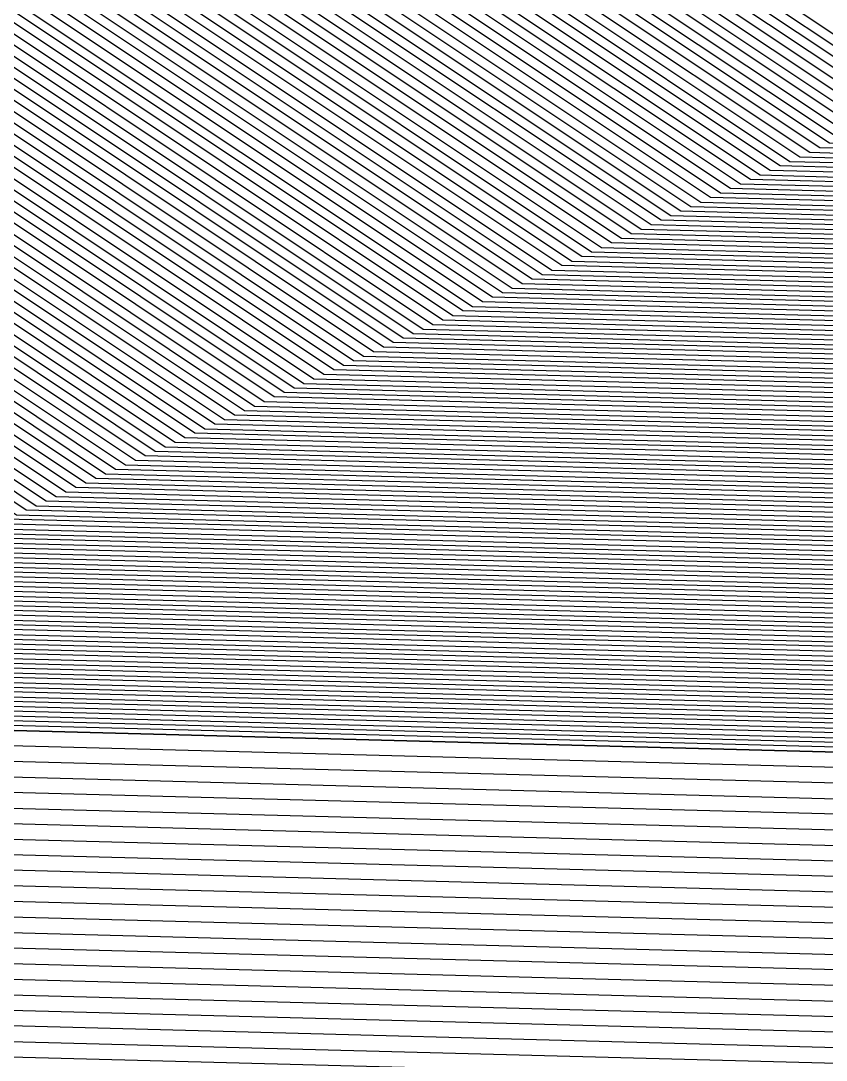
# Model space of a CAD drawing. Extents: x 7084 to 11035, y 13750 to 16729.
# Drawn here: x 8791.9 to 8822.55, y 14683.73 to 14723.26 of the extents above; entities that cross this region are included whole.
import ezdxf

# ---------------------------------------------------------------- set-up
doc = ezdxf.new("R2010")
doc.units = 0
doc.layers.add('Default', color=7, linetype='Continuous')

msp = doc.modelspace()

# ---------------------------------------------------------------- linework, layer by layer
at = {"layer": 'Default'}
for points in [[(9688.501, 14704.326), (9477.865, 14633.375), (9196.278, 14637.809), (9189.637, 14630.988), (9165.869, 14634.836), (9164.296, 14646.38), (8940.356, 14684.072), (8771.848, 14688.507), (8634.38, 14688.507), (8552.343, 14715.113), (8532.07, 14723.159), (8509.898, 14791.893), (8549.808, 14927.143), (8534.287, 15073.48), (8526.423, 15095.168), (8535.292, 15206.029), (8550.671, 15214.075), (8552.978, 15213.937), (8615.06, 15342.536), (8621.332, 15343.501), (8674.546, 15418.887), (8679.21, 15416.635), (8754.344, 15397.044), (8834.937, 15447.415)], [(9687, 14695.494), (9480.183, 14625.829), (9203.703, 14630.184), (9193.741, 14619.952), (9158.089, 14625.723), (9155.73, 14643.039), (8935.852, 14680.048), (8770.398, 14684.402), (8635.424, 14684.402), (8554.874, 14710.526), (8524.465, 14722.595), (8502.695, 14790.082), (8541.881, 14922.88), (8526.642, 15066.563), (8514.846, 15099.095), (8523.554, 15207.946), (8546.623, 15220.014), (8550.083, 15219.808), (8611.039, 15346.074)], [(8611.613, 15345.569), (8550.496, 15218.969), (8547.201, 15219.166), (8525.23, 15207.672), (8516.499, 15098.534), (8527.734, 15067.551), (8543.014, 14923.489), (8503.724, 14790.341), (8525.552, 14722.676), (8554.513, 14711.182), (8635.275, 14684.989), (8770.605, 14684.989), (8936.495, 14680.623), (9156.953, 14643.516), (9159.2, 14627.025), (9193.155, 14621.528), (9202.642, 14631.273), (9479.852, 14626.907), (9687.214, 14696.756)], [(9687.643, 14699.279), (9479.19, 14629.063), (9200.521, 14633.452), (9191.982, 14624.681), (9161.423, 14629.629), (9159.401, 14644.471), (8937.782, 14681.773), (8771.02, 14686.161), (8634.976, 14686.161), (8553.789, 14712.492), (8527.724, 14722.837), (8505.782, 14790.858), (8545.278, 14924.707), (8529.919, 15069.527), (8519.807, 15097.412), (8528.584, 15207.125), (8548.358, 15217.469), (8551.323, 15217.292), (8612.762, 15344.558)], [(8613.337, 15344.052), (8551.737, 15216.453), (8548.936, 15216.62), (8530.261, 15206.851), (8521.461, 15096.851), (8531.011, 15070.516), (8546.411, 14925.316), (8506.811, 14791.117), (8528.811, 14722.917), (8553.428, 14713.148), (8634.827, 14686.748), (8771.227, 14686.748), (8938.426, 14682.348), (9160.625, 14644.948), (9162.535, 14630.931), (9191.396, 14626.258), (9199.46, 14634.541), (9478.859, 14630.141), (9687.857, 14700.541)], [(8613.911, 15343.547), (8552.15, 15215.614), (8549.514, 15215.772), (8531.938, 15206.577), (8523.115, 15096.29), (8532.103, 15071.504), (8547.543, 14925.925), (8507.84, 14791.376), (8529.897, 14722.998), (8553.066, 14713.803), (8634.678, 14687.334), (8771.434, 14687.334), (8939.069, 14682.923), (9161.848, 14645.425), (9163.646, 14632.232), (9190.809, 14627.835), (9198.399, 14635.63), (9478.527, 14631.219), (9688.072, 14701.802)], [(8939.713, 14683.498), (8771.641, 14687.92), (8634.529, 14687.92), (8552.704, 14714.458), (8530.984, 14723.079), (8508.869, 14791.634), (8548.675, 14926.534), (8533.195, 15072.492), (8524.769, 15095.729), (8533.615, 15206.303), (8550.093, 15214.923), (8552.564, 15214.776), (8614.485, 15343.041)], [(9688.93, 14706.849), (9477.202, 14635.531), (9194.156, 14639.988), (9188.464, 14634.141), (9168.091, 14637.439), (9166.743, 14647.334), (8941.644, 14685.222), (8772.262, 14689.679), (8634.082, 14689.679), (8551.619, 14716.424), (8534.243, 14723.32), (8511.956, 14792.41), (8552.072, 14928.362), (8536.471, 15075.456), (8529.731, 15094.046), (8538.645, 15205.482), (8551.828, 15212.378), (8553.805, 15212.26), (8616.209, 15341.525)], [(9689.788, 14711.896), (9475.878, 14639.842), (9189.914, 14644.346), (9186.119, 14640.448), (9172.537, 14642.646), (9171.638, 14649.243), (8944.218, 14687.522), (8773.09, 14692.025), (8633.485, 14692.025), (8550.173, 14719.045), (8538.588, 14723.643), (8516.071, 14793.445), (8556.602, 14930.798), (8540.84, 15079.409), (8536.346, 15091.802), (8545.353, 15204.387), (8554.141, 15208.984), (8555.459, 15208.905), (8618.506, 15339.503)], [(8619.081, 15338.998), (8555.873, 15208.067), (8554.719, 15208.136), (8547.03, 15204.113), (8538, 15091.241), (8541.932, 15080.397), (8557.734, 14931.407), (8517.1, 14793.704), (8539.675, 14723.723), (8549.811, 14719.7), (8633.336, 14692.611), (8773.297, 14692.611), (8944.861, 14688.096), (9172.862, 14649.72), (9173.648, 14643.948), (9185.532, 14642.024), (9188.853, 14645.435)], [(8619.655, 15338.492), (8556.286, 15207.228), (8555.298, 15207.287), (8548.707, 15203.839), (8539.654, 15090.68), (8543.024, 15081.385), (8558.866, 14932.016), (8518.129, 14793.962), (8540.761, 14723.804), (8549.449, 14720.356), (8633.187, 14693.198), (8773.504, 14693.198), (8945.505, 14688.671), (9174.086, 14650.197), (9174.76, 14645.25), (9184.946, 14643.601), (9187.792, 14646.524), (9475.215, 14641.998), (9690.217, 14714.42)], [(8620.23, 15337.987), (8556.7, 15206.389), (8555.876, 15206.439), (8550.383, 15203.565), (8541.308, 15090.119), (8544.116, 15082.373), (8559.999, 14932.625), (8519.158, 14794.221), (8541.848, 14723.884), (8549.088, 14721.011), (8633.038, 14693.784), (8773.711, 14693.784), (8946.148, 14689.246), (9175.309, 14650.675), (9175.871, 14646.552), (9184.36, 14645.178)], [(9690.646, 14716.943), (9474.553, 14644.154), (9185.671, 14648.703), (9183.773, 14646.754), (9176.982, 14647.854), (9176.533, 14651.152), (8946.792, 14689.821), (8773.918, 14694.37), (8632.889, 14694.37), (8548.726, 14721.666), (8542.934, 14723.965), (8520.187, 14794.48), (8561.131, 14933.234), (8545.209, 15083.362), (8542.962, 15089.558), (8552.06, 15203.291), (8556.454, 15205.59), (8557.113, 15205.551), (8620.804, 15337.481)], [(8621.378, 15336.976), (8557.527, 15204.712), (8557.033, 15204.742), (8553.737, 15203.018), (8544.616, 15088.997), (8546.301, 15084.35), (8562.264, 14933.843), (8521.216, 14794.738), (8544.02, 14724.046), (8548.364, 14722.322), (8632.739, 14694.957), (8774.125, 14694.957), (8947.436, 14690.396), (9177.757, 14651.629), (9178.094, 14649.155), (9183.187, 14648.331), (9184.61, 14649.792), (9474.222, 14645.232), (9690.86, 14718.205)], [(9178.98, 14652.106), (8948.079, 14690.971), (8774.332, 14695.543), (8632.59, 14695.543), (8548.003, 14722.977), (8545.107, 14724.126), (8522.245, 14794.997), (8563.396, 14934.452), (8547.393, 15085.338), (8546.269, 15088.436), (8555.414, 15202.744), (8557.611, 15203.893), (8557.941, 15203.873), (8621.953, 15336.47)], [(8624.653, 15334.548), (8561.008, 15202.713), (8560.86, 15201.925), (8560.762, 15201.63), (8560.442, 15200.965), (8551.35, 15087.314), (8551.079, 15086.699), (8566.99, 14936.679), (8566.99, 14936.113), (8578.355, 14879.288), (8578.65, 14878.402), (8633.203, 14698.833), (8633.769, 14698.02), (8774.696, 14698.02), (8775.878, 14697.233), (8948.628, 14692.687), (8949.76, 14692.761), (9179.335, 14654.119)], [(8625.686, 15333.941), (8562.501, 15203.058), (8562.255, 15201.745), (8562.091, 15201.253), (8561.558, 15200.145), (8552.531, 15087.314), (8552.08, 15086.289), (8567.876, 14937.352), (8567.876, 14936.409), (8579.159, 14879.993), (8579.652, 14878.516), (8633.81, 14700.244), (8634.754, 14698.89), (8774.664, 14698.89), (8776.633, 14697.577), (8948.135, 14693.064), (8950.023, 14693.187)], [(8627.754, 15332.727), (8565.488, 15203.747), (8565.045, 15201.384), (8564.75, 15200.498), (8563.79, 15198.504), (8554.895, 15087.314), (8554.082, 15085.468), (8569.649, 14938.698), (8569.649, 14936.999), (8580.768, 14881.405), (8581.654, 14878.746), (8635.025, 14703.067), (8636.723, 14700.63), (8774.598, 14700.63), (8778.143, 14698.267), (8947.151, 14693.819), (8950.548, 14694.041)], [(8630.339, 15331.209), (8569.222, 15204.609), (8568.533, 15200.933), (8568.073, 15199.554), (8566.58, 15196.452), (8557.849, 15087.314), (8556.585, 15084.442), (8571.864, 14940.38), (8571.864, 14937.738), (8582.778, 14883.169), (8584.157, 14879.033), (8636.543, 14706.596), (8639.185, 14702.804), (8774.516, 14702.804), (8780.03, 14699.128), (8945.92, 14694.763), (8951.204, 14695.107), (9171.663, 14658.001), (9177.062, 14661.102), (9181.543, 14660.987), (9185.908, 14659.149), (9188.665, 14659.034)], [(8633.441, 15329.387), (8573.702, 15205.643), (8572.718, 15200.391), (8572.061, 15198.422), (8569.928, 15193.99), (8561.394, 15087.314), (8559.588, 15083.211), (8574.523, 14942.399), (8574.523, 14938.624), (8585.191, 14885.286), (8587.16, 14879.378), (8638.364, 14710.83), (8642.139, 14705.414), (8774.417, 14705.414), (8782.295, 14700.162), (8944.443, 14695.895), (8951.992, 14696.388), (9167.478, 14660.118)], [(8637.577, 15326.958), (8579.676, 15207.021), (8578.298, 15199.669), (8577.379, 15196.912), (8574.392, 15190.708), (8566.12, 15087.314), (8563.593, 15081.57), (8578.068, 14945.09), (8578.068, 14939.806), (8588.407, 14888.109), (8591.164, 14879.838), (8640.793, 14716.475), (8646.078, 14708.893), (8774.286, 14708.893), (8785.315, 14701.541), (8942.473, 14697.405), (8953.043, 14698.094), (9161.898, 14662.94)], [(8644.297, 15323.011), (8589.384, 15209.261), (8587.365, 15198.495), (8586.019, 15194.458), (8581.646, 15185.374), (8573.801, 15087.314), (8570.1, 15078.903), (8583.828, 14949.464), (8583.828, 14941.726), (8593.634, 14892.696), (8597.672, 14880.584), (8644.74, 14725.65), (8652.479, 14714.547), (8774.073, 14714.547), (8790.222, 14703.781), (8939.273, 14699.859), (8954.749, 14700.868), (9152.83, 14667.528)], [(8644.814, 15322.707), (8590.13, 15209.434), (8588.063, 15198.405), (8586.684, 15194.269), (8582.204, 15184.964), (8574.392, 15087.314), (8570.601, 15078.698), (8584.271, 14949.801), (8584.271, 14941.874), (8594.036, 14893.049), (8598.172, 14880.642), (8645.044, 14726.355), (8652.971, 14714.982), (8774.056, 14714.982), (8790.599, 14703.953), (8939.027, 14700.047), (8954.881, 14701.081)], [(8646.365, 15321.796), (8592.371, 15209.951), (8590.155, 15198.134), (8588.678, 15193.703), (8583.878, 15183.733), (8576.164, 15087.314), (8572.102, 15078.083), (8585.601, 14950.81), (8585.601, 14942.317), (8595.243, 14894.108), (8599.674, 14880.814), (8645.955, 14728.472), (8654.448, 14716.287), (8774.007, 14716.287), (8791.732, 14704.47), (8938.288, 14700.614), (8955.275, 14701.721), (9150.04, 14668.939)], [(8648.433, 15320.582), (8595.358, 15210.64), (8592.945, 15197.773), (8591.337, 15192.948), (8586.11, 15182.092), (8578.527, 15087.314), (8574.104, 15077.262), (8587.373, 14952.156), (8587.373, 14942.908), (8596.851, 14895.519), (8601.676, 14881.044), (8647.169, 14731.295), (8656.417, 14718.026), (8773.942, 14718.026), (8793.242, 14705.16), (8937.304, 14701.368), (8955.8, 14702.575)], [(9198.389, 14676.111), (9181.863, 14683.069), (9164.901, 14683.504), (9144.46, 14671.762), (8956.325, 14703.428), (8936.319, 14702.123), (8794.752, 14705.849), (8773.876, 14719.766), (8658.387, 14719.766), (8648.384, 14734.118), (8603.678, 14881.274), (8598.459, 14896.93), (8589.146, 14943.498), (8589.146, 14953.501), (8576.107, 15076.442), (8580.891, 15087.314), (8588.342, 15180.451), (8593.995, 15192.193), (8595.735, 15197.412), (8598.345, 15211.329), (8650.501, 15319.368)], [(9199.029, 14676.981), (9181.879, 14684.202), (9164.278, 14684.653), (9143.065, 14672.467), (8956.587, 14703.855), (8935.827, 14702.501), (8795.507, 14706.193), (8773.843, 14720.636), (8659.371, 14720.636), (8648.991, 14735.529), (8604.679, 14881.388), (8599.264, 14897.636), (8590.032, 14943.794), (8590.032, 14954.174), (8577.108, 15076.031), (8582.072, 15087.314), (8589.458, 15179.63), (8595.325, 15191.816), (8597.13, 15197.232), (8599.838, 15211.674), (8651.535, 15318.76)], [(8654.12, 15317.242), (8603.572, 15212.536), (8600.618, 15196.78), (8598.648, 15190.872), (8592.248, 15177.579), (8585.026, 15087.314), (8579.611, 15075.006), (8592.248, 14955.856), (8592.248, 14944.532), (8601.274, 14899.4), (8607.182, 14881.676), (8650.509, 14739.058), (8661.833, 14722.81), (8773.761, 14722.81), (8797.394, 14707.055), (8934.596, 14703.445)], [(8657.222, 15315.421), (8608.052, 15213.57), (8604.803, 15196.239), (8602.636, 15189.74), (8595.596, 15175.117), (8588.571, 15087.314), (8582.614, 15073.775), (8594.906, 14957.875), (8594.906, 14945.419), (8603.687, 14901.517), (8610.186, 14882.02), (8652.331, 14743.292), (8664.787, 14725.42), (8773.663, 14725.42), (8799.659, 14708.089), (8933.119, 14704.577), (8958.032, 14706.202), (9135.393, 14676.349)], [(8658.772, 15314.51), (8610.292, 15214.086), (8606.895, 15195.968), (8604.63, 15189.174), (8597.27, 15173.886), (8590.344, 15087.314), (8584.116, 15073.159), (8596.236, 14958.884), (8596.236, 14945.862), (8604.893, 14902.576), (8611.687, 14882.193), (8653.242, 14745.409), (8666.264, 14726.725), (8773.613, 14726.725), (8800.791, 14708.606), (8932.38, 14705.143), (8958.426, 14706.842), (9133.3, 14677.407), (9159.912, 14692.695), (9181.994, 14692.129), (9203.51, 14683.069)], [(8661.357, 15312.992), (8614.026, 15214.948), (8610.383, 15195.517), (8607.954, 15188.23), (8600.06, 15171.835), (8593.298, 15087.314), (8586.618, 15072.133), (8598.451, 14960.567), (8598.451, 14946.6), (8606.903, 14904.34), (8614.19, 14882.48), (8654.76, 14748.938), (8668.726, 14728.899), (8773.531, 14728.899), (8802.678, 14709.468), (8931.149, 14706.087), (8959.082, 14707.909), (9129.813, 14679.172), (9158.353, 14695.567), (9182.035, 14694.96), (9205.11, 14685.244), (9219.683, 14684.637)], [(8663.425, 15311.777), (8617.013, 15215.637), (8613.173, 15195.156), (8610.612, 15187.475), (8602.292, 15170.193), (8595.661, 15087.314), (8588.621, 15071.313), (8600.224, 14961.912), (8600.224, 14947.191), (8608.512, 14905.752), (8616.192, 14882.71), (8655.974, 14751.761), (8670.696, 14730.639), (8773.466, 14730.639), (8804.188, 14710.157), (8930.165, 14706.842), (8959.607, 14708.762)], [(9463.922, 14692.998), (9430.689, 14684.358), (9223.302, 14687.624), (9207.35, 14688.288), (9182.092, 14698.923), (9156.17, 14699.588), (9124.931, 14681.642), (8960.001, 14709.402), (8929.426, 14707.408), (8805.321, 14710.674), (8773.416, 14731.943), (8672.173, 14731.943), (8656.885, 14753.878), (8617.694, 14882.882), (8609.718, 14906.81), (8601.553, 14947.634), (8601.553, 14962.922), (8590.122, 15070.697), (8597.434, 15087.314), (8603.966, 15168.963), (8612.606, 15186.909), (8615.265, 15194.885), (8619.253, 15216.154), (8664.976, 15310.866)], [(8668.078, 15309.045), (8623.733, 15217.188), (8619.45, 15194.343), (8616.594, 15185.776), (8607.314, 15166.501), (8600.979, 15087.314), (8593.126, 15069.467), (8604.212, 14964.94), (8604.212, 14948.52), (8612.13, 14908.927), (8620.697, 14883.227), (8658.707, 14758.112), (8675.127, 14734.553), (8773.318, 14734.553), (8807.586, 14711.708), (8927.949, 14708.54), (8960.789, 14710.682)], [(8668.595, 15308.741), (8624.48, 15217.361), (8620.147, 15194.253), (8617.259, 15185.588), (8607.872, 15166.09), (8601.569, 15087.314), (8593.626, 15069.261), (8604.655, 14965.277), (8604.655, 14948.668), (8612.532, 14909.28), (8621.198, 14883.284), (8659.01, 14758.818), (8675.619, 14734.988), (8773.301, 14734.988), (8807.963, 14711.88), (8927.703, 14708.729), (8960.92, 14710.895), (9120.048, 14684.112)], [(8669.112, 15308.437), (8625.227, 15217.533), (8620.845, 15194.163), (8617.924, 15185.399), (8608.43, 15165.68), (8602.16, 15087.314), (8594.127, 15069.056), (8605.098, 14965.613), (8605.098, 14948.816), (8612.935, 14909.633), (8621.698, 14883.341), (8659.314, 14759.523), (8676.111, 14735.423), (8773.285, 14735.423), (8808.34, 14712.052), (8927.457, 14708.918), (8961.051, 14711.109), (9119.351, 14684.464)], [(8670.146, 15307.83), (8626.72, 15217.878), (8622.24, 15193.982), (8619.253, 15185.021), (8609.546, 15164.86), (8603.342, 15087.314), (8595.128, 15068.646), (8605.984, 14966.286), (8605.984, 14949.111), (8613.739, 14910.339), (8622.7, 14883.456), (8659.921, 14760.935), (8677.096, 14736.293), (8773.252, 14736.293), (8809.095, 14712.397), (8926.964, 14709.295), (8961.314, 14711.536), (9117.956, 14685.17)], [(9182.33, 14715.343), (9147.127, 14716.246), (9104.703, 14691.874), (8963.809, 14715.589), (8922.287, 14712.881), (8816.267, 14715.671), (8772.94, 14744.556), (8686.451, 14744.556), (8665.69, 14774.343), (8632.21, 14884.548), (8621.378, 14917.043), (8614.403, 14951.918), (8614.403, 14972.678), (8604.638, 15064.748), (8614.568, 15087.314), (8620.147, 15157.064), (8631.882, 15181.435), (8635.492, 15192.267), (8640.908, 15221.152), (8679.968, 15302.061)], [(9216.951, 14701.336), (9182.339, 14715.909), (9146.816, 14716.82), (9104.006, 14692.227), (8963.94, 14715.803), (8922.041, 14713.07), (8816.645, 14715.844), (8772.924, 14744.991), (8686.943, 14744.991), (8665.994, 14775.049), (8632.711, 14884.605), (8621.78, 14917.396), (8614.846, 14952.065), (8614.846, 14973.015), (8605.139, 15064.543), (8615.158, 15087.314), (8620.705, 15156.654), (8632.547, 15181.247), (8636.19, 15192.177), (8641.655, 15221.324), (8680.485, 15301.758)], [(8817.4, 14716.188), (8772.891, 14745.861), (8687.928, 14745.861), (8666.601, 14776.46), (8633.712, 14884.72), (8622.585, 14918.101), (8615.733, 14952.361), (8615.733, 14973.688), (8606.14, 15064.133), (8616.34, 15087.314), (8621.821, 15155.833), (8633.876, 15180.869), (8637.585, 15191.996), (8643.148, 15221.669), (8681.519, 15301.151)], [(8686.689, 15298.114), (8650.616, 15223.392), (8644.56, 15191.094), (8640.523, 15178.982), (8627.401, 15151.73), (8622.248, 15087.314), (8611.146, 15062.081), (8620.164, 14977.052), (8620.164, 14953.838), (8626.605, 14921.63), (8638.717, 14885.294), (8669.637, 14783.517), (8692.851, 14750.21), (8772.727, 14750.21), (8821.174, 14717.911)], [(8690.824, 15295.685), (8656.59, 15224.77), (8650.14, 15190.372), (8645.84, 15177.472), (8631.865, 15148.448), (8626.975, 15087.314), (8615.15, 15060.44), (8623.709, 14979.744), (8623.709, 14955.02), (8629.822, 14924.453), (8642.722, 14885.754), (8672.066, 14789.163), (8696.79, 14753.689), (8772.596, 14753.689), (8824.194, 14719.29), (8917.117, 14716.845), (8966.566, 14720.07), (9090.056, 14699.284), (9140.579, 14728.308), (9182.503, 14727.233), (9223.351, 14710.034), (9249.151, 14708.959)], [(8691.341, 15295.382), (8657.336, 15224.943), (8650.837, 15190.281), (8646.505, 15177.283), (8632.423, 15148.038), (8627.566, 15087.314), (8615.651, 15060.235), (8624.152, 14980.08), (8624.152, 14955.167), (8630.224, 14924.806), (8643.222, 14885.811), (8672.37, 14789.869), (8697.282, 14754.124), (8772.579, 14754.124), (8824.572, 14719.462), (8916.871, 14717.033), (8966.697, 14720.283), (9089.358, 14699.637), (9140.267, 14728.883), (9182.511, 14727.8), (9223.672, 14710.469), (9249.668, 14709.386)], [(9689.144, 14708.111), (9476.871, 14636.608), (9193.096, 14641.077), (9187.878, 14635.718), (9169.203, 14638.741), (9167.967, 14647.811), (8942.287, 14685.797), (8772.469, 14690.266), (8633.932, 14690.266), (8551.258, 14717.079), (8535.329, 14723.401), (8512.985, 14792.669), (8553.205, 14928.971), (8537.564, 15076.445), (8531.384, 15093.485), (8540.322, 15205.208), (8552.406, 15211.53), (8554.218, 15211.421)], [(9689.359, 14709.373), (9476.54, 14637.686), (9192.035, 14642.167), (9187.291, 14637.294), (9170.314, 14640.043), (9169.191, 14648.288), (8942.931, 14686.372), (8772.676, 14690.852), (8633.783, 14690.852), (8550.896, 14717.735), (8536.416, 14723.481), (8514.014, 14792.928), (8554.337, 14929.58), (8538.656, 15077.433), (8533.038, 15092.924), (8541.999, 15204.934), (8552.984, 15210.681), (8554.632, 15210.583)], [(9689.573, 14710.634), (9476.209, 14638.764), (9190.974, 14643.256), (9186.705, 14638.871), (9171.426, 14641.345), (9170.414, 14648.766), (8943.574, 14686.947), (8772.883, 14691.439), (8633.634, 14691.439), (8550.534, 14718.39), (8537.502, 14723.562), (8515.042, 14793.186), (8555.469, 14930.189), (8539.748, 15078.421), (8534.692, 15092.363), (8543.676, 15204.66), (8553.563, 15209.833), (8555.046, 15209.744)], [(9676.938, 14735.529), (9478.151, 14668.57), (9470.356, 14662.21), (9460.099, 14659.543), (9194.352, 14663.728), (9189.429, 14663.933), (9181.633, 14667.216), (9173.632, 14667.421), (9163.99, 14661.882), (8952.649, 14697.454), (8943.212, 14696.839), (8784.182, 14701.024), (8774.335, 14707.588), (8644.601, 14707.588), (8639.883, 14714.358), (8589.663, 14879.665), (8587.201, 14887.05), (8576.739, 14939.363), (8576.739, 14944.081), (8562.091, 15082.186), (8564.348, 15087.314), (8572.718, 15191.939), (8575.385, 15197.478)], [(9672.86, 14739.321), (9479.53, 14674.199), (9469.552, 14666.059), (9456.422, 14662.645), (9197.971, 14666.715), (9191.669, 14666.978), (9181.69, 14671.179), (9171.449, 14671.442), (9159.108, 14664.352), (8953.568, 14698.948), (8941.489, 14698.16), (8786.825, 14702.23), (8774.221, 14710.633), (8648.047, 14710.633), (8642.008, 14719.298), (8593.167, 14880.067), (8590.016, 14889.52), (8579.84, 14940.397), (8579.84, 14946.436), (8565.595, 15080.75), (8568.483, 15087.314), (8576.624, 15189.067), (8580.037, 15196.157)], [(8583.361, 15195.213), (8579.414, 15187.015), (8571.438, 15087.314), (8568.098, 15079.724), (8582.056, 14948.118), (8582.056, 14941.135), (8592.026, 14891.285), (8595.669, 14880.355), (8643.526, 14722.827), (8650.509, 14712.807), (8774.138, 14712.807), (8788.712, 14703.092), (8940.258, 14699.104), (8954.224, 14700.015), (9155.62, 14666.116), (9169.89, 14674.314), (9181.731, 14674.01), (9193.269, 14669.152), (9200.556, 14668.849), (9453.796, 14664.861), (9468.977, 14668.808), (9480.515, 14678.22), (9669.947, 14742.028)], [(9642.564, 14767.483), (9489.771, 14716.016), (9463.578, 14694.648), (9429.113, 14685.687), (9224.853, 14688.904), (9208.31, 14689.593), (9182.117, 14700.622), (9155.235, 14701.311), (9122.838, 14682.7), (8960.395, 14710.042), (8928.688, 14707.974), (8806.453, 14711.191), (8773.367, 14733.248), (8673.65, 14733.248), (8657.796, 14755.995), (8619.196, 14883.054), (8610.924, 14907.869), (8602.882, 14948.077), (8602.882, 14963.931), (8591.624, 15070.082), (8599.206, 15087.314), (8605.64, 15167.732), (8614.6, 15186.342)], [(8615.265, 15186.154), (8606.198, 15167.321), (8599.797, 15087.314), (8592.125, 15069.877), (8603.325, 14964.267), (8603.325, 14948.225), (8611.326, 14908.222), (8619.696, 14883.112), (8658.1, 14756.7), (8674.142, 14733.683), (8773.351, 14733.683), (8806.831, 14711.363), (8928.441, 14708.163), (8960.526, 14710.255), (9122.141, 14683.053), (9154.923, 14701.885), (9182.125, 14701.188), (9208.63, 14690.028), (9225.37, 14689.33), (9428.588, 14686.13), (9463.463, 14695.198), (9489.968, 14716.82), (9641.981, 14768.025)], [(9691.289, 14720.728), (9473.559, 14647.387), (9182.489, 14651.971), (9182.014, 14651.484), (9180.316, 14651.759), (9180.204, 14652.583), (8948.723, 14691.546), (8774.539, 14696.129), (8632.441, 14696.129), (8547.641, 14723.632), (8546.193, 14724.207), (8523.274, 14795.256), (8564.528, 14935.061), (8548.485, 15086.326), (8547.923, 15087.875)], [(9672.277, 14739.862), (9479.727, 14675.003), (9469.437, 14666.608), (9455.897, 14663.088), (9198.488, 14667.142), (9191.989, 14667.413), (9181.699, 14671.745), (9171.138, 14672.016), (9158.41, 14664.705), (8953.699, 14699.161), (8941.243, 14698.349), (8787.202, 14702.402), (8774.204, 14711.068), (8648.54, 14711.068), (8642.311, 14720.004), (8593.667, 14880.125), (8590.418, 14889.873), (8580.283, 14940.544), (8580.283, 14946.773), (8566.096, 15080.544), (8569.074, 15087.314)], [(9671.695, 14740.404), (9479.924, 14675.807), (9469.322, 14667.158), (9455.372, 14663.531), (9199.005, 14667.569), (9192.309, 14667.848), (9181.707, 14672.312), (9170.826, 14672.591), (9157.713, 14665.058), (8953.83, 14699.374), (8940.996, 14698.537), (8787.58, 14702.575), (8774.188, 14711.503), (8649.032, 14711.503), (8642.615, 14720.71), (8594.168, 14880.182), (8590.82, 14890.226), (8580.727, 14940.692), (8580.727, 14947.109), (8566.596, 15080.339), (8569.665, 15087.314)], [(9630.329, 14778.856), (9493.907, 14732.904), (9461.165, 14706.193), (9418.085, 14694.992), (9235.71, 14697.865), (9215.031, 14698.726), (9182.289, 14712.512), (9148.686, 14713.374), (9108.191, 14690.11), (8963.152, 14714.522), (8923.518, 14711.938), (8814.38, 14714.81), (8773.022, 14742.381), (8683.989, 14742.381), (8664.172, 14770.815), (8629.707, 14884.26), (8619.368, 14915.279), (8612.188, 14951.179), (8612.188, 14970.996), (8602.136, 15065.774), (8611.613, 15087.314)], [(9629.746, 14779.398), (9494.104, 14733.708), (9461.05, 14706.743), (9417.559, 14695.436), (9236.226, 14698.291), (9215.351, 14699.161), (9182.298, 14713.078), (9148.375, 14713.948), (9107.493, 14690.463), (8963.283, 14714.736), (8923.272, 14712.126), (8814.757, 14714.982), (8773.006, 14742.816), (8684.481, 14742.816), (8664.475, 14771.52), (8630.208, 14884.318), (8619.77, 14915.631), (8612.631, 14951.327), (8612.631, 14971.333), (8602.636, 15065.569), (8612.204, 15087.314)], [(9624.503, 14784.272), (9495.876, 14740.945), (9460.016, 14711.691), (9412.833, 14699.424), (9240.879, 14702.132), (9218.231, 14703.075), (9182.371, 14718.174), (9145.568, 14719.118), (9101.216, 14693.639), (8964.465, 14716.656), (8921.056, 14713.825), (8818.155, 14716.533), (8772.858, 14746.73), (8688.913, 14746.73), (8667.208, 14777.872), (8634.713, 14884.835), (8623.389, 14918.807), (8616.619, 14952.656), (8616.619, 14974.361), (8607.141, 15063.722), (8617.522, 15087.314)], [(9623.92, 14784.814), (9496.073, 14741.749), (9459.902, 14712.241), (9412.308, 14699.867), (9241.396, 14702.558), (9218.551, 14703.51), (9182.38, 14718.74), (9145.256, 14719.692), (9100.518, 14693.991), (8964.596, 14716.869), (8920.81, 14714.014), (8818.532, 14716.705), (8772.842, 14747.165), (8689.405, 14747.165), (8667.512, 14778.577), (8635.213, 14884.892), (8623.791, 14919.16), (8617.062, 14952.804), (8617.062, 14974.697), (8607.642, 15063.517), (8618.112, 15087.314)], [(9668.782, 14743.112), (9480.909, 14679.828), (9468.747, 14669.907), (9452.746, 14665.747), (9201.59, 14669.702), (9193.909, 14670.022), (9181.748, 14675.143), (9169.267, 14675.463), (9154.225, 14666.822), (8954.487, 14700.441), (8939.765, 14699.481), (8789.467, 14703.436), (8774.106, 14713.677), (8651.494, 14713.677), (8644.133, 14724.238), (8596.671, 14880.469), (8592.83, 14891.99), (8582.942, 14941.431), (8582.942, 14948.791), (8569.099, 15079.314)], [(9647.225, 14763.15), (9488.195, 14709.582), (9464.497, 14690.25), (9433.315, 14682.142), (9220.717, 14685.49), (9205.75, 14686.114), (9182.051, 14696.092), (9157.729, 14696.716), (9128.418, 14679.877), (8959.345, 14708.335), (8930.657, 14706.464), (8803.433, 14709.812), (8773.498, 14729.769), (8669.711, 14729.769), (8655.367, 14750.349), (8615.191, 14882.595), (8607.707, 14905.046), (8599.337, 14946.896), (8599.337, 14961.24), (8587.62, 15071.723)], [(9623.338, 14785.355), (9496.27, 14742.554), (9459.787, 14712.791), (9411.782, 14700.31), (9241.913, 14702.985), (9218.871, 14703.945), (9182.388, 14719.306), (9144.945, 14720.267), (9099.821, 14694.344), (8964.728, 14717.083), (8920.564, 14714.202), (8818.91, 14716.877), (8772.826, 14747.6), (8689.897, 14747.6), (8667.815, 14779.283), (8635.714, 14884.95), (8624.193, 14919.513), (8617.505, 14952.952), (8617.505, 14975.034), (8608.142, 15063.312)], [(9613.433, 14794.562), (9499.618, 14756.225), (9457.834, 14722.137), (9402.854, 14707.843), (9250.702, 14710.239), (9224.312, 14711.339), (9182.527, 14728.932), (9139.644, 14730.031), (9087.963, 14700.343), (8966.96, 14720.71), (8916.379, 14717.411), (8825.327, 14719.807), (8772.547, 14754.994), (8698.267, 14754.994), (8672.977, 14791.28), (8644.223, 14885.926), (8631.028, 14925.511), (8625.038, 14955.463), (8625.038, 14980.753), (8616.652, 15059.825)], [(9616.929, 14791.313), (9498.436, 14751.4), (9458.523, 14718.839), (9406.006, 14705.184), (9247.6, 14707.679), (9222.391, 14708.729), (9182.478, 14725.535), (9141.515, 14726.585), (9092.148, 14698.226), (8966.172, 14719.43), (8917.856, 14716.278), (8823.062, 14718.773), (8772.645, 14752.384), (8695.313, 14752.384), (8671.155, 14787.046), (8641.22, 14885.582), (8628.616, 14923.394), (8622.379, 14954.576), (8622.379, 14978.734)], [(9618.094, 14790.23), (9498.042, 14749.791), (9458.753, 14717.739), (9407.056, 14704.298), (9246.566, 14706.825), (9221.751, 14707.859), (9182.462, 14724.402), (9142.138, 14725.436), (9093.543, 14697.52), (8965.909, 14719.003), (8918.348, 14715.901), (8822.307, 14718.428), (8772.678, 14751.514), (8694.328, 14751.514), (8670.548, 14785.634), (8640.219, 14885.467), (8627.812, 14922.688), (8621.493, 14954.281), (8621.493, 14978.062)], [(9621.007, 14787.522), (9497.058, 14745.77), (9459.327, 14714.99), (9409.682, 14702.082), (9243.981, 14704.692), (9220.151, 14705.685), (9182.421, 14721.571), (9143.697, 14722.564), (9097.031, 14695.756), (8965.253, 14717.936), (8919.579, 14714.957), (8820.419, 14717.567), (8772.76, 14749.34), (8691.867, 14749.34), (8669.03, 14782.106), (8637.716, 14885.18), (8625.801, 14920.924), (8619.278, 14953.542), (8619.278, 14976.379)], [(9633.242, 14776.148), (9492.922, 14728.883), (9461.74, 14703.445), (9420.71, 14692.777), (9233.125, 14695.731), (9213.431, 14696.552), (9182.248, 14709.681), (9150.246, 14710.502), (9111.678, 14688.346), (8962.496, 14713.456), (8924.749, 14710.994), (8812.493, 14713.948), (8773.105, 14740.207), (8681.527, 14740.207), (8662.654, 14767.286), (8627.205, 14883.973), (8617.357, 14913.514), (8609.972, 14950.441), (8609.972, 14969.314)], [(8621.05, 14954.133), (8627.41, 14922.336), (8639.718, 14885.409), (8670.244, 14784.929), (8693.836, 14751.079), (8772.694, 14751.079), (8821.929, 14718.256), (8918.594, 14715.712), (8965.778, 14718.79), (9094.241, 14697.167), (9142.45, 14724.862), (9182.454, 14723.836), (9221.431, 14707.424), (9246.049, 14706.399), (9407.581, 14703.855), (9458.868, 14717.189), (9497.845, 14748.987), (9618.677, 14789.688)], [(8598.894, 14946.748), (8607.305, 14904.693), (8614.691, 14882.537), (8655.063, 14749.643), (8669.218, 14729.334), (8773.515, 14729.334), (8803.056, 14709.64), (8930.903, 14706.276), (8959.213, 14708.122), (9129.115, 14679.524), (9158.041, 14696.141), (9182.043, 14695.526), (9205.43, 14685.679), (9220.2, 14685.063), (9433.84, 14681.699), (9464.612, 14689.7), (9487.998, 14708.778), (9647.807, 14762.609)], [(9678.686, 14733.905), (9477.561, 14666.157), (9470.7, 14660.561), (9461.674, 14658.214), (9192.801, 14662.448), (9188.468, 14662.629), (9181.608, 14665.517), (9174.568, 14665.698), (9166.083, 14660.823), (8952.255, 14696.814), (8943.95, 14696.273), (8783.05, 14700.507), (8774.385, 14706.284), (8643.124, 14706.284), (8638.972, 14712.241), (8588.161, 14879.493), (8585.995, 14885.992), (8575.409, 14938.92), (8575.409, 14943.072)], [(9664.703, 14746.903), (9482.287, 14685.457), (9467.943, 14673.756), (9449.07, 14668.849), (9205.208, 14672.689), (9196.149, 14673.066), (9181.805, 14679.106), (9167.084, 14679.483), (9149.343, 14669.292), (8955.406, 14701.935), (8938.042, 14700.802), (8792.109, 14704.643), (8773.991, 14716.722), (8654.94, 14716.722), (8646.258, 14729.178), (8600.174, 14880.871), (8595.645, 14894.46), (8586.044, 14942.465)], [(9679.269, 14733.363), (9477.364, 14665.353), (9470.815, 14660.011), (9462.199, 14657.771), (9192.284, 14662.021), (9188.148, 14662.194), (9181.6, 14664.951), (9174.88, 14665.123), (9166.78, 14660.47), (8952.123, 14696.601), (8944.197, 14696.084), (8782.673, 14700.334), (8774.401, 14705.849), (8642.631, 14705.849), (8638.668, 14711.535), (8587.66, 14879.435), (8585.593, 14885.639), (8574.966, 14938.772)], [(9687.428, 14698.017), (9479.521, 14627.985), (9201.581, 14632.362), (9192.568, 14623.105), (9160.312, 14628.327), (9158.177, 14643.994), (8937.139, 14681.198), (8770.813, 14685.575), (8635.125, 14685.575), (8554.151, 14711.837), (8526.638, 14722.756), (8504.753, 14790.6), (8544.146, 14924.098)], [(9631.494, 14777.773), (9493.513, 14731.295), (9461.395, 14705.094), (9419.135, 14694.106), (9234.676, 14697.011), (9214.391, 14697.856), (9182.273, 14711.38), (9149.31, 14712.225), (9109.586, 14689.404), (8962.89, 14714.096), (8924.01, 14711.56), (8813.625, 14714.465), (8773.055, 14741.511), (8683.004, 14741.511), (8663.565, 14769.403), (8628.706, 14884.146)], [(9611.685, 14796.187), (9500.209, 14758.637), (9457.489, 14723.787), (9401.279, 14709.172), (9252.252, 14711.519), (9225.272, 14712.643), (9182.552, 14730.631), (9138.708, 14731.755), (9085.871, 14701.401), (8967.354, 14721.35), (8915.64, 14717.977), (8826.459, 14720.324), (8772.497, 14756.298)], [(8772.514, 14755.864), (8826.082, 14720.152), (8915.886, 14717.788), (8967.222, 14721.136), (9086.568, 14701.048), (9139.02, 14731.18), (9182.544, 14730.064), (9224.952, 14712.208), (9251.736, 14711.092), (9401.804, 14708.729), (9457.604, 14723.237), (9500.012, 14757.833), (9612.268, 14795.646)], [(9612.85, 14795.104), (9499.815, 14757.029), (9457.719, 14722.687), (9402.329, 14708.286), (9251.219, 14710.666), (9224.632, 14711.773), (9182.536, 14729.498), (9139.332, 14730.606), (9087.266, 14700.696), (8967.091, 14720.923), (8916.133, 14717.6), (8825.704, 14719.979), (8772.53, 14755.429)], [(9614.016, 14794.021), (9499.421, 14755.42), (9457.949, 14721.588), (9403.38, 14707.4), (9250.185, 14709.812), (9223.992, 14710.904), (9182.519, 14728.366), (9139.955, 14729.457), (9088.661, 14699.99), (8966.828, 14720.496), (8916.625, 14717.222), (8824.949, 14719.635), (8772.563, 14754.559)], [(9615.764, 14792.396), (9498.83, 14753.008), (9458.293, 14719.938), (9404.955, 14706.07), (9248.634, 14708.532), (9223.031, 14709.599), (9182.495, 14726.667), (9140.891, 14727.734), (9090.753, 14698.931), (8966.434, 14719.856), (8917.363, 14716.656), (8823.817, 14719.118), (8772.612, 14753.254)], [(8772.629, 14752.819), (8823.439, 14718.945), (8917.61, 14716.467), (8966.303, 14719.643), (9091.451, 14698.578), (9141.203, 14727.159), (9182.486, 14726.101), (9222.711, 14709.164), (9248.117, 14708.105), (9405.48, 14705.627), (9458.408, 14719.388), (9498.633, 14752.204), (9616.346, 14791.854)], [(9617.511, 14790.771), (9498.239, 14750.595), (9458.638, 14718.289), (9406.531, 14704.741), (9247.083, 14707.252), (9222.071, 14708.294), (9182.47, 14724.968), (9141.826, 14726.011), (9092.846, 14697.873), (8966.041, 14719.216), (8918.102, 14716.09), (8822.684, 14718.601), (8772.661, 14751.949)], [(8772.711, 14750.645), (8821.552, 14718.084), (8918.841, 14715.524), (8965.647, 14718.576), (9094.938, 14696.814), (9142.762, 14724.287), (9182.445, 14723.27), (9221.111, 14706.989), (9245.532, 14705.972), (9408.106, 14703.412), (9458.983, 14716.64), (9497.649, 14748.183), (9619.259, 14789.146)], [(8821.174, 14717.911), (8919.087, 14715.335), (8965.515, 14718.363), (9095.636, 14696.461), (9143.074, 14723.713), (9182.437, 14722.704), (9220.791, 14706.555), (9245.015, 14705.545), (9408.631, 14702.969), (9459.097, 14716.09), (9497.452, 14747.379), (9619.842, 14788.605)], [(9620.424, 14788.063), (9497.255, 14746.574), (9459.212, 14715.54), (9409.157, 14702.525), (9244.498, 14705.119), (9220.471, 14706.12), (9182.429, 14722.137), (9143.385, 14723.139), (9096.333, 14696.109), (8965.384, 14718.149), (8919.333, 14715.146), (8820.797, 14717.739), (8772.744, 14749.775)], [(8772.776, 14748.905), (8820.042, 14717.394), (8919.825, 14714.769), (8965.122, 14717.723), (9097.728, 14695.403), (9144.009, 14721.99), (9182.412, 14721.005), (9219.831, 14705.25), (9243.464, 14704.265), (9410.207, 14701.639), (9459.442, 14714.44), (9496.861, 14744.966), (9621.59, 14786.98)], [(9622.172, 14786.439), (9496.664, 14744.162), (9459.557, 14713.891), (9410.732, 14701.196), (9242.947, 14703.838), (9219.511, 14704.815), (9182.404, 14720.439), (9144.321, 14721.415), (9098.426, 14695.05), (8964.99, 14717.509), (8920.071, 14714.58), (8819.665, 14717.222), (8772.793, 14748.47)], [(9622.755, 14785.897), (9496.467, 14743.358), (9459.672, 14713.341), (9411.257, 14700.753), (9242.43, 14703.412), (9219.191, 14704.38), (9182.396, 14719.873), (9144.633, 14720.841), (9099.123, 14694.697), (8964.859, 14717.296), (8920.318, 14714.391), (8819.287, 14717.05), (8772.809, 14748.035)], [(8772.875, 14746.295), (8817.777, 14716.361), (8921.302, 14713.636), (8964.334, 14716.443), (9101.913, 14693.286), (9145.88, 14718.543), (9182.363, 14717.608), (9217.911, 14702.64), (9240.362, 14701.705), (9413.358, 14698.981), (9460.131, 14711.142), (9495.679, 14740.141), (9625.085, 14783.731)], [(9625.668, 14783.189), (9495.482, 14739.337), (9460.246, 14710.592), (9413.883, 14698.537), (9239.845, 14701.278), (9217.591, 14702.205), (9182.355, 14717.042), (9146.192, 14717.969), (9102.611, 14692.933), (8964.202, 14716.229), (8921.548, 14713.447), (8817.4, 14716.188)], [(9626.251, 14782.647), (9495.285, 14738.533), (9460.361, 14710.042), (9414.408, 14698.094), (9239.328, 14700.851), (9217.271, 14701.771), (9182.347, 14716.475), (9146.504, 14717.394), (9103.308, 14692.58), (8964.071, 14716.016), (8921.795, 14713.259), (8817.022, 14716.016), (8772.908, 14745.426)], [(9627.998, 14781.023), (9494.694, 14736.12), (9460.706, 14708.393), (9415.984, 14696.765), (9237.777, 14699.571), (9216.311, 14700.466), (9182.322, 14714.777), (9147.439, 14715.671), (9105.401, 14691.521), (8963.677, 14715.376), (8922.533, 14712.693), (8815.89, 14715.499), (8772.957, 14744.121)], [(9628.581, 14780.481), (9494.497, 14735.316), (9460.821, 14707.843), (9416.509, 14696.322), (9237.26, 14699.145), (9215.991, 14700.031), (9182.314, 14714.211), (9147.751, 14715.097), (9106.098, 14691.169), (8963.546, 14715.163), (8922.779, 14712.504), (8815.512, 14715.327), (8772.973, 14743.686)], [(9629.164, 14779.94), (9494.301, 14734.512), (9460.936, 14707.293), (9417.034, 14695.879), (9236.743, 14698.718), (9215.671, 14699.596), (9182.306, 14713.644), (9148.063, 14714.522), (9106.796, 14690.816), (8963.415, 14714.949), (8923.025, 14712.315), (8815.135, 14715.154), (8772.99, 14743.251)], [(8773.039, 14741.946), (8814.003, 14714.637), (8923.764, 14711.749), (8963.021, 14714.309), (9108.888, 14689.757), (9148.998, 14712.799), (9182.281, 14711.946), (9214.711, 14698.291), (9235.193, 14697.438), (9418.61, 14694.549), (9461.28, 14705.644), (9493.71, 14732.099), (9630.912, 14778.315)], [(9632.077, 14777.232), (9493.316, 14730.491), (9461.51, 14704.544), (9419.66, 14693.663), (9234.159, 14696.584), (9214.071, 14697.421), (9182.265, 14710.813), (9149.622, 14711.65), (9110.283, 14689.051), (8962.758, 14713.882), (8924.256, 14711.371), (8813.248, 14714.293), (8773.072, 14741.077)], [(8773.088, 14740.642), (8812.87, 14714.12), (8924.503, 14711.183), (8962.627, 14713.669), (9110.981, 14688.699), (9149.934, 14711.076), (9182.257, 14710.247), (9213.751, 14696.987), (9233.642, 14696.158), (9420.185, 14693.22), (9461.625, 14703.994), (9493.119, 14729.687), (9632.659, 14776.69)], [(8773.121, 14739.772), (8812.115, 14713.776), (8924.995, 14710.805), (8962.364, 14713.242), (9112.376, 14687.993), (9150.557, 14709.927), (9182.24, 14709.115), (9213.111, 14696.117), (9232.608, 14695.304), (9421.236, 14692.334), (9461.855, 14702.895), (9492.725, 14728.078), (9633.825, 14775.607)], [(9634.407, 14775.065), (9492.528, 14727.274), (9461.969, 14702.345), (9421.761, 14691.891), (9232.091, 14694.878), (9212.791, 14695.682), (9182.232, 14708.549), (9150.869, 14709.353), (9113.073, 14687.64), (8962.233, 14713.029), (8925.241, 14710.616), (8811.738, 14713.603), (8773.137, 14739.337)], [(9634.99, 14774.524), (9492.331, 14726.47), (9462.084, 14701.795), (9422.286, 14691.448), (9231.574, 14694.451), (9212.471, 14695.247), (9182.224, 14707.982), (9151.181, 14708.778), (9113.771, 14687.287), (8962.102, 14712.816), (8925.487, 14710.428), (8811.36, 14713.431), (8773.154, 14738.902)], [(9635.572, 14773.982), (9492.134, 14725.666), (9462.199, 14701.245), (9422.811, 14691.004), (9231.057, 14694.024), (9212.151, 14694.812), (9182.216, 14707.416), (9151.493, 14708.204), (9114.468, 14686.934), (8961.97, 14712.602), (8925.733, 14710.239), (8810.983, 14713.259), (8773.17, 14738.467)], [(8679.065, 14738.032), (8773.187, 14738.032), (8810.605, 14713.086), (8925.98, 14710.05), (8961.839, 14712.389), (9115.166, 14686.582), (9151.805, 14707.63), (9182.207, 14706.85), (9211.83, 14694.377), (9230.54, 14693.598), (9423.336, 14690.561), (9462.314, 14700.696), (9491.937, 14724.862), (9636.155, 14773.44)], [(9636.738, 14772.899), (9491.74, 14724.058), (9462.429, 14700.146), (9423.861, 14690.118), (9230.023, 14693.171), (9211.51, 14693.942), (9182.199, 14706.284), (9152.116, 14707.055), (9115.863, 14686.229), (8961.708, 14712.176), (8926.226, 14709.862), (8810.228, 14712.914), (8773.203, 14737.597)], [(9637.32, 14772.357), (9491.543, 14723.253), (9462.544, 14699.596), (9424.387, 14689.675), (9229.506, 14692.744), (9211.19, 14693.507), (9182.191, 14705.718), (9152.428, 14706.481), (9116.561, 14685.876), (8961.577, 14711.962), (8926.472, 14709.673), (8809.85, 14712.742), (8773.219, 14737.162)], [(9637.903, 14771.816), (9491.346, 14722.449), (9462.659, 14699.046), (9424.912, 14689.232), (9228.989, 14692.317), (9210.87, 14693.072), (9182.183, 14705.151), (9152.74, 14705.906), (9117.258, 14685.523), (8961.445, 14711.749), (8926.718, 14709.484), (8809.473, 14712.569), (8773.236, 14736.727)], [(9639.068, 14770.733), (9490.953, 14720.841), (9462.889, 14697.947), (9425.962, 14688.346), (9227.955, 14691.464), (9210.23, 14692.203), (9182.166, 14704.019), (9153.364, 14704.757), (9118.653, 14684.817), (8961.183, 14711.322), (8927.21, 14709.107), (8808.718, 14712.225), (8773.269, 14735.858)], [(8773.334, 14734.118), (8807.208, 14711.535), (8928.195, 14708.352), (8960.658, 14710.469), (9121.443, 14683.406), (9154.611, 14702.46), (9182.133, 14701.754), (9208.95, 14690.463), (9225.887, 14689.757), (9428.063, 14686.573), (9463.348, 14695.747), (9490.165, 14717.624), (9641.399, 14768.566)], [(9643.146, 14766.941), (9489.574, 14715.212), (9463.693, 14694.098), (9429.638, 14685.244), (9224.336, 14688.477), (9207.99, 14689.158), (9182.109, 14700.056), (9155.547, 14700.737), (9123.536, 14682.347), (8960.264, 14709.829), (8928.934, 14707.785), (8806.076, 14711.018), (8773.384, 14732.813)], [(9643.729, 14766.4), (9489.377, 14714.408), (9463.808, 14693.548), (9430.164, 14684.801), (9223.819, 14688.05), (9207.67, 14688.723), (9182.101, 14699.489), (9155.858, 14700.162), (9124.233, 14681.994), (8960.132, 14709.615), (8929.18, 14707.597), (8805.698, 14710.846), (8773.4, 14732.378)], [(8773.433, 14731.509), (8804.943, 14710.502), (8929.672, 14707.219), (8959.87, 14709.189), (9125.628, 14681.289), (9156.482, 14699.013), (9182.084, 14698.357), (9207.03, 14687.853), (9222.785, 14687.197), (9431.214, 14683.915), (9464.037, 14692.449), (9488.983, 14712.799), (9644.894, 14765.317)], [(9645.477, 14764.775), (9488.786, 14711.995), (9464.152, 14691.899), (9431.739, 14683.471), (9222.268, 14686.77), (9206.71, 14687.418), (9182.076, 14697.791), (9156.794, 14698.439), (9126.325, 14680.936), (8959.738, 14708.975), (8929.918, 14707.031), (8804.566, 14710.329), (8773.449, 14731.074)], [(9646.642, 14763.692), (9488.392, 14710.387), (9464.382, 14690.799), (9432.789, 14682.585), (9221.234, 14685.917), (9206.07, 14686.549), (9182.06, 14696.658), (9157.417, 14697.29), (9127.72, 14680.23), (8959.476, 14708.549), (8930.411, 14706.653), (8803.811, 14709.985), (8773.482, 14730.204)], [(8773.548, 14728.464), (8802.301, 14709.295), (8931.395, 14705.898), (8958.951, 14707.695), (9130.51, 14678.819), (9158.665, 14694.993), (9182.027, 14694.393), (9204.79, 14684.809), (9219.167, 14684.21), (9434.89, 14680.813), (9464.842, 14688.6), (9487.605, 14707.17), (9648.973, 14761.526)], [(9649.555, 14760.984), (9487.408, 14706.366), (9464.956, 14688.05), (9435.415, 14680.37), (9218.65, 14683.783), (9204.47, 14684.374), (9182.019, 14693.827), (9158.977, 14694.418), (9131.208, 14678.466), (8958.819, 14707.482), (8931.642, 14705.709), (8801.923, 14709.123), (8773.564, 14728.029)], [(9650.138, 14760.442), (9487.211, 14705.562), (9465.071, 14687.501), (9435.941, 14679.927), (9218.133, 14683.357), (9204.15, 14683.939), (9182.01, 14693.261), (9159.288, 14693.844), (9131.905, 14678.113), (8958.688, 14707.269), (8931.888, 14705.521), (8801.546, 14708.951), (8773.58, 14727.594)], [(8773.597, 14727.159), (8801.169, 14708.778), (8932.134, 14705.332), (8958.557, 14707.055), (9132.603, 14677.76), (9159.6, 14693.269), (9182.002, 14692.695), (9203.83, 14683.504), (9217.616, 14682.93), (9436.466, 14679.483), (9465.186, 14686.951), (9487.014, 14704.757), (9650.72, 14759.901)], [(8773.63, 14726.29), (8800.414, 14708.434), (8932.626, 14704.954), (8958.294, 14706.628), (9133.998, 14677.055), (9160.224, 14692.12), (9181.986, 14691.562), (9203.19, 14682.634), (9216.582, 14682.076), (9437.516, 14678.597), (9465.416, 14685.851), (9486.62, 14703.149), (9651.886, 14758.818)], [(9652.468, 14758.276), (9486.423, 14702.345), (9465.531, 14685.301), (9438.041, 14678.154), (9216.065, 14681.65), (9202.87, 14682.2), (9181.978, 14690.996), (9160.536, 14691.546), (9134.695, 14676.702), (8958.163, 14706.415), (8932.873, 14704.766), (8800.036, 14708.261), (8773.646, 14725.855)], [(9653.634, 14757.193), (9486.029, 14700.737), (9465.761, 14684.202), (9439.092, 14677.268), (9215.031, 14680.796), (9202.23, 14681.33), (9181.961, 14689.864), (9161.159, 14690.397), (9136.09, 14675.996), (8957.9, 14705.988), (8933.365, 14704.388), (8799.281, 14707.917), (8773.679, 14724.985)], [(8773.695, 14724.55), (8798.904, 14707.744), (8933.611, 14704.199), (8957.769, 14705.775), (9136.788, 14675.643), (9161.471, 14689.823), (9181.953, 14689.298), (9201.91, 14680.895), (9214.514, 14680.37), (9439.617, 14676.825), (9465.875, 14683.652), (9485.832, 14699.932), (9654.216, 14756.651)], [(9654.799, 14756.11), (9485.635, 14699.128), (9465.99, 14683.102), (9440.142, 14676.382), (9213.997, 14679.943), (9201.59, 14680.46), (9181.945, 14688.731), (9161.783, 14689.248), (9137.485, 14675.29), (8957.638, 14705.562), (8933.857, 14704.011), (8798.526, 14707.572), (8773.712, 14724.115)], [(9655.381, 14755.568), (9485.438, 14698.324), (9466.105, 14682.552), (9440.667, 14675.938), (9213.48, 14679.516), (9201.27, 14680.025), (9181.937, 14688.165), (9162.095, 14688.674), (9138.183, 14674.937), (8957.507, 14705.348), (8934.103, 14703.822), (8798.149, 14707.4), (8773.728, 14723.68)], [(8773.745, 14723.245), (8797.771, 14707.227), (8934.35, 14703.633), (8957.375, 14705.135), (9138.88, 14674.585), (9162.407, 14688.1), (9181.928, 14687.599), (9200.95, 14679.59), (9212.963, 14679.09), (9441.192, 14675.495), (9466.22, 14682.003), (9485.241, 14697.52), (9655.964, 14755.027)], [(9657.129, 14753.943), (9484.847, 14695.912), (9466.45, 14680.903), (9442.243, 14674.609), (9211.929, 14678.236), (9200.309, 14678.72), (9181.912, 14686.467), (9163.03, 14686.951), (9140.275, 14673.879), (8957.113, 14704.708), (8934.842, 14703.256), (8797.016, 14706.883), (8773.777, 14722.375)], [(9657.712, 14753.402), (9484.65, 14695.107), (9466.565, 14680.353), (9442.768, 14674.166), (9211.412, 14677.809), (9199.989, 14678.285), (9181.904, 14685.9), (9163.342, 14686.376), (9140.973, 14673.526), (8956.981, 14704.495), (8935.088, 14703.067), (8796.639, 14706.71), (8773.794, 14721.941)], [(9658.294, 14752.86), (9484.454, 14694.303), (9466.68, 14679.803), (9443.293, 14673.723), (9210.895, 14677.383), (9199.669, 14677.85), (9181.896, 14685.334), (9163.654, 14685.802), (9141.67, 14673.173), (8956.85, 14704.282), (8935.334, 14702.878), (8796.261, 14706.538), (8773.81, 14721.506)], [(8773.827, 14721.071), (8795.884, 14706.366), (8935.58, 14702.69), (8956.719, 14704.068), (9142.368, 14672.82), (9163.966, 14685.228), (9181.887, 14684.768), (9199.349, 14677.416), (9210.378, 14676.956), (9443.818, 14673.28), (9466.794, 14679.254), (9484.257, 14693.499), (9658.877, 14752.319)], [(9660.042, 14751.235), (9483.863, 14691.891), (9467.024, 14678.154), (9444.868, 14672.394), (9209.344, 14676.103), (9198.709, 14676.546), (9181.871, 14683.636), (9164.589, 14684.079), (9143.763, 14672.115), (8956.456, 14703.642), (8936.073, 14702.312), (8795.129, 14706.021), (8773.859, 14720.201)], [(9661.208, 14750.152), (9483.469, 14690.282), (9467.254, 14677.054), (9445.919, 14671.507), (9208.31, 14675.249), (9198.069, 14675.676), (9181.854, 14682.503), (9165.213, 14682.93), (9145.158, 14671.409), (8956.194, 14703.215), (8936.565, 14701.935), (8794.374, 14705.676), (8773.892, 14719.331)], [(9661.79, 14749.611), (9483.272, 14689.478), (9467.369, 14676.505), (9446.444, 14671.064), (9207.793, 14674.823), (9197.749, 14675.241), (9181.846, 14681.937), (9165.525, 14682.355), (9145.855, 14671.056), (8956.062, 14703.001), (8936.811, 14701.746), (8793.997, 14705.504), (8773.909, 14718.896)], [(9662.373, 14749.069), (9483.075, 14688.674), (9467.484, 14675.955), (9446.969, 14670.621), (9207.276, 14674.396), (9197.429, 14674.806), (9181.838, 14681.371), (9165.837, 14681.781), (9146.553, 14670.703), (8955.931, 14702.788), (8937.058, 14701.557), (8793.619, 14705.332), (8773.925, 14718.461)], [(9663.538, 14747.986), (9482.681, 14687.066), (9467.714, 14674.855), (9448.02, 14669.735), (9206.242, 14673.542), (9196.789, 14673.936), (9181.822, 14680.238), (9166.46, 14680.632), (9147.948, 14669.997), (8955.668, 14702.361), (8937.55, 14701.18), (8792.864, 14704.987), (8773.958, 14717.591)], [(8773.974, 14717.156), (8792.487, 14704.815), (8937.796, 14700.991), (8955.537, 14702.148), (9148.645, 14669.645), (9166.772, 14680.058), (9181.813, 14679.672), (9196.469, 14673.501), (9205.725, 14673.116), (9448.545, 14669.292), (9467.828, 14674.306), (9482.484, 14686.261), (9664.121, 14747.444)], [(9665.868, 14745.82), (9481.893, 14683.849), (9468.173, 14672.656), (9450.12, 14667.962), (9204.174, 14671.836), (9195.509, 14672.197), (9181.789, 14677.974), (9167.708, 14678.335), (9150.738, 14668.586), (8955.143, 14701.508), (8938.535, 14700.425), (8791.354, 14704.298)], [(9666.451, 14745.278), (9481.696, 14683.045), (9468.288, 14672.106), (9450.645, 14667.519), (9203.657, 14671.409), (9195.189, 14671.762), (9181.781, 14677.407), (9168.019, 14677.76), (9151.435, 14668.233), (8955.012, 14701.295), (8938.781, 14700.236), (8790.977, 14704.126)], [(9668.199, 14743.653), (9481.106, 14680.632), (9468.633, 14670.457), (9452.221, 14666.19), (9202.107, 14670.129), (9194.229, 14670.457), (9181.756, 14675.709), (9168.955, 14676.037), (9153.528, 14667.175), (8954.618, 14700.655), (8939.519, 14699.67), (8789.844, 14703.609)], [(9669.364, 14742.57), (9480.712, 14679.024), (9468.862, 14669.357), (9453.271, 14665.304), (9201.073, 14669.275), (9193.589, 14669.587), (9181.74, 14674.576), (9169.579, 14674.888), (9154.923, 14666.469), (8954.355, 14700.228), (8940.012, 14699.292), (8789.09, 14703.264), (8774.122, 14713.242), (8651.001, 14713.242)], [(9670.529, 14741.487), (9480.318, 14677.416), (9469.092, 14668.258), (9454.322, 14664.417), (9200.039, 14668.422), (9192.949, 14668.717), (9181.723, 14673.444), (9170.202, 14673.739), (9156.318, 14665.763), (8954.093, 14699.801), (8940.504, 14698.915), (8788.335, 14702.919)], [(8787.957, 14702.747), (8940.75, 14698.726), (8953.962, 14699.588), (9157.015, 14665.41), (9170.514, 14673.165), (9181.715, 14672.878), (9192.629, 14668.282), (9199.522, 14667.995), (9454.847, 14663.974), (9469.207, 14667.708), (9480.121, 14676.611), (9671.112, 14740.945)], [(9673.442, 14738.779), (9479.333, 14673.395), (9469.667, 14665.509), (9456.947, 14662.202), (9197.454, 14666.288), (9191.349, 14666.543), (9181.682, 14670.613), (9171.761, 14670.867), (9159.805, 14663.999), (8953.436, 14698.734), (8941.735, 14697.971), (8786.447, 14702.058)], [(9674.025, 14738.237), (9479.136, 14672.591), (9469.781, 14664.959), (9457.473, 14661.759), (9196.937, 14665.862), (9191.029, 14666.108), (9181.674, 14670.047), (9172.073, 14670.293), (9160.503, 14663.646), (8953.305, 14698.521), (8941.981, 14697.783), (8786.07, 14701.885)], [(8785.692, 14701.713), (8942.227, 14697.594), (8953.174, 14698.308), (9161.2, 14663.293), (9172.385, 14669.718), (9181.666, 14669.481), (9190.709, 14665.673), (9196.42, 14665.435), (9457.998, 14661.316), (9469.896, 14664.409), (9478.939, 14671.786), (9674.608, 14737.696)], [(8784.937, 14701.368), (8942.72, 14697.216), (8952.911, 14697.881), (9162.595, 14662.588), (9173.009, 14668.57), (9181.649, 14668.348), (9190.069, 14664.803), (9195.386, 14664.582), (9459.048, 14660.429), (9470.126, 14663.31), (9478.545, 14670.178), (9675.773, 14736.613)], [(9676.356, 14736.071), (9478.348, 14669.374), (9470.241, 14662.76), (9459.573, 14659.986), (9194.869, 14664.155), (9189.749, 14664.368), (9181.641, 14667.782), (9173.32, 14667.995), (9163.293, 14662.235), (8952.78, 14697.668), (8942.966, 14697.028), (8784.56, 14701.196)], [(9677.521, 14734.988), (9477.954, 14667.765), (9470.471, 14661.66), (9460.624, 14659.1), (9193.835, 14663.302), (9189.108, 14663.498), (9181.625, 14666.649), (9173.944, 14666.846), (9164.688, 14661.529), (8952.517, 14697.241), (8943.458, 14696.65), (8783.805, 14700.851)], [(8783.427, 14700.679), (8943.704, 14696.461), (8952.386, 14697.028), (9165.385, 14661.176), (9174.256, 14666.272), (9181.617, 14666.083), (9188.788, 14663.064), (9193.318, 14662.875), (9461.149, 14658.657), (9470.586, 14661.111), (9477.758, 14666.961), (9678.103, 14734.446)], [(8781.918, 14699.99), (8944.689, 14695.706), (8951.861, 14696.174), (9168.175, 14659.765), (9175.503, 14663.974), (9181.584, 14663.818), (9187.508, 14661.324), (9191.25, 14661.168), (9463.25, 14656.885), (9471.045, 14658.911), (9476.97, 14663.745), (9680.434, 14732.28)], [(9681.016, 14731.738), (9476.773, 14662.94), (9471.16, 14658.362), (9463.775, 14656.441), (9190.733, 14660.741), (9187.188, 14660.889), (9181.576, 14663.252), (9175.815, 14663.4), (9168.873, 14659.412), (8951.73, 14695.961), (8944.935, 14695.518), (8781.54, 14699.818)], [(8781.163, 14699.645), (8945.181, 14695.329), (8951.598, 14695.747), (9169.57, 14659.059), (9176.127, 14662.826), (9181.567, 14662.686), (9186.868, 14660.454), (9190.216, 14660.315), (9464.3, 14655.998), (9471.275, 14657.812), (9476.576, 14662.136), (9681.599, 14731.197)], [(9682.182, 14730.655), (9476.379, 14661.332), (9471.39, 14657.262), (9464.825, 14655.555), (9189.699, 14659.888), (9186.548, 14660.019), (9181.559, 14662.12), (9176.439, 14662.251), (9170.268, 14658.706), (8951.467, 14695.534), (8945.427, 14695.14), (8780.785, 14699.473)], [(8780.408, 14699.301), (8945.674, 14694.952), (8951.336, 14695.321), (9170.965, 14658.353), (9176.75, 14661.677), (9181.551, 14661.554), (9186.228, 14659.584), (9189.182, 14659.461), (9465.35, 14655.112), (9471.505, 14656.712), (9476.182, 14660.528), (9682.764, 14730.114)], [(8638.693, 14702.37), (8774.532, 14702.37), (8779.653, 14698.956), (8946.166, 14694.574), (8951.073, 14694.894), (9172.36, 14657.648), (9177.374, 14660.528), (9181.534, 14660.421), (9185.588, 14658.714), (9188.148, 14658.608), (9466.401, 14654.226), (9471.734, 14655.613), (9475.788, 14658.92), (9683.93, 14729.03)], [(8779.275, 14698.784), (8946.412, 14694.385), (8950.942, 14694.681), (9173.058, 14657.295), (9177.686, 14659.954), (9181.526, 14659.855), (9185.268, 14658.28), (9187.631, 14658.181), (9466.926, 14653.783), (9471.849, 14655.063), (9475.591, 14658.115), (9684.512, 14728.489)], [(9685.095, 14727.947), (9475.394, 14657.311), (9471.964, 14654.513), (9467.451, 14653.34), (9187.114, 14657.754), (9184.948, 14657.845), (9181.518, 14659.289), (9177.998, 14659.379), (9173.755, 14656.942), (8950.811, 14694.467), (8946.658, 14694.197), (8778.898, 14698.611)], [(8778.52, 14698.439), (8946.905, 14694.008), (8950.679, 14694.254), (9174.453, 14656.589), (9178.31, 14658.805), (9181.51, 14658.723), (9184.628, 14657.41), (9186.597, 14657.328), (9467.976, 14652.896), (9472.079, 14653.963), (9475.197, 14656.507), (9685.677, 14727.406)], [(9686.843, 14726.322), (9474.803, 14654.899), (9472.309, 14652.864), (9469.027, 14652.01), (9185.564, 14656.474), (9183.988, 14656.54), (9181.493, 14657.59), (9178.933, 14657.656), (9175.848, 14655.883), (8950.417, 14693.827), (8947.397, 14693.63), (8777.765, 14698.094)], [(8777.388, 14697.922), (8947.643, 14693.442), (8950.285, 14693.614), (9176.545, 14655.531), (9179.245, 14657.081), (9181.485, 14657.024), (9183.668, 14656.105), (9185.047, 14656.048), (9469.552, 14651.567), (9472.424, 14652.314), (9474.606, 14654.095), (9687.425, 14725.781)], [(9688.008, 14725.239), (9474.41, 14653.29), (9472.539, 14651.764), (9470.077, 14651.124), (9184.53, 14655.621), (9183.348, 14655.67), (9181.477, 14656.458), (9179.557, 14656.507), (9177.243, 14655.178), (8950.154, 14693.401), (8947.889, 14693.253), (8777.011, 14697.75)], [(8632.292, 14696.716), (8774.746, 14696.716), (8949.366, 14692.121), (8774.746, 14696.716), (8632.292, 14696.716), (8547.28, 14724.287)], [(9689.173, 14724.156), (9474.016, 14651.682), (9472.768, 14650.664), (9471.127, 14650.238), (9183.496, 14654.767), (9182.708, 14654.8), (9181.461, 14655.325), (9180.181, 14655.358), (9178.638, 14654.472), (8949.891, 14692.974), (8948.382, 14692.875), (8776.256, 14697.405)], [(8533.156, 14723.24), (8551.981, 14715.769), (8634.231, 14689.093), (8772.055, 14689.093), (8941, 14684.647), (9165.519, 14646.857), (9166.98, 14636.138), (9189.05, 14632.565), (9195.217, 14638.899), (9477.534, 14634.453), (9688.715, 14705.588)], [(9690.338, 14723.073), (9473.622, 14650.074), (9472.998, 14649.565), (9472.178, 14649.352), (9182.462, 14653.914), (9182.068, 14653.93), (9181.444, 14654.193), (9180.804, 14654.209), (9180.033, 14653.766), (8949.629, 14692.547), (8948.874, 14692.498), (8775.501, 14697.06)], [(9690.921, 14722.531), (9473.425, 14649.269), (9473.113, 14649.015), (9472.703, 14648.908), (9181.945, 14653.487), (9181.748, 14653.496), (9181.436, 14653.627), (9181.116, 14653.635), (9180.73, 14653.413), (8949.498, 14692.334), (8949.12, 14692.309), (8775.123, 14696.888)]]:
    msp.add_lwpolyline(points, dxfattribs=at)

doc.saveas('drawing.dxf')
